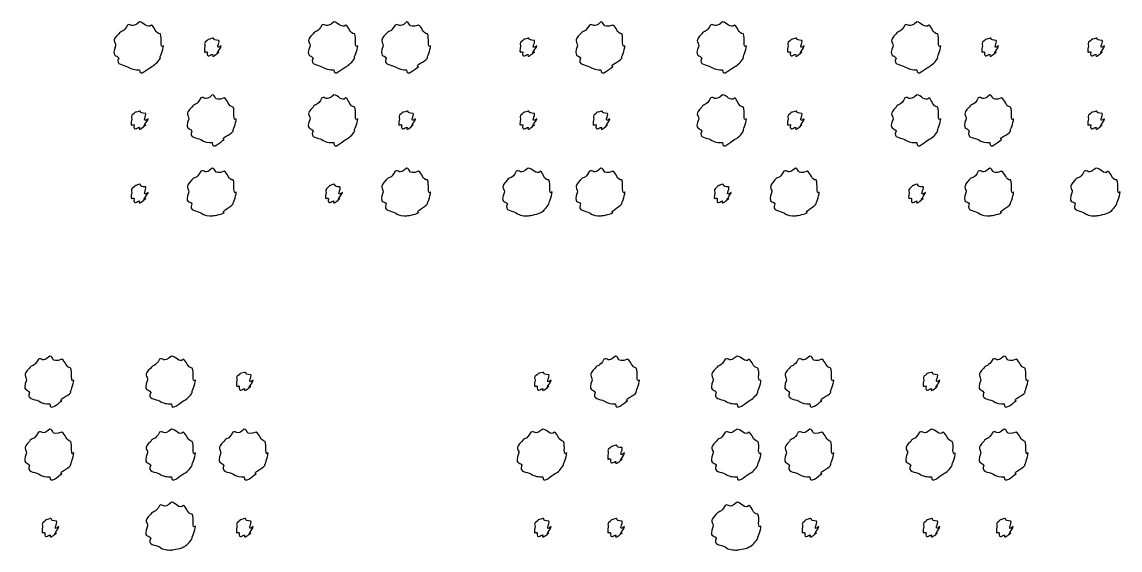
# Model space of a CAD drawing. Header units: millimetres. Extents: x -178 to -32, y 41 to 266.
# Drawn here: x -122.86 to -107.14, y 239.53 to 247.09 of the extents above; entities that cross this region are included whole.
import ezdxf

# ---------------------------------------------------------------- set-up
doc = ezdxf.new("R2010")
doc.units = ezdxf.units.MM
doc.layers.get('0').update_dxf_attribs({"linetype": 'CONTINUOUS'})

msp = doc.modelspace()

# ---------------------------------------------------------------- linework, layer by layer
at = {"color": 0}
for p, q in [((-121.172, 247.088), (-121.172, 247.088)), ((-118.39, 247.088), (-118.39, 247.088)), ((-117.348, 247.088), (-117.348, 247.088)), ((-114.566, 247.088), (-114.566, 247.088)), ((-112.825, 247.088), (-112.825, 247.088)), ((-110.043, 247.088), (-110.043, 247.088)), ((-120.124, 246.856), (-120.124, 246.856)), ((-115.607, 246.856), (-115.607, 246.856)), ((-111.778, 246.856), (-111.778, 246.856)), ((-108.996, 246.856), (-108.996, 246.856)), ((-107.477, 246.856), (-107.477, 246.856)), ((-120.13, 246.046), (-120.13, 246.046)), ((-118.39, 246.046), (-118.39, 246.046)), ((-112.825, 246.046), (-112.825, 246.046)), ((-110.043, 246.046), (-110.043, 246.046)), ((-109.001, 246.046), (-109.001, 246.046)), ((-121.172, 245.814), (-121.172, 245.814)), ((-117.342, 245.814), (-117.342, 245.814)), ((-115.607, 245.814), (-115.607, 245.814)), ((-114.56, 245.814), (-114.56, 245.814)), ((-111.778, 245.814), (-111.778, 245.814)), ((-107.477, 245.814), (-107.477, 245.814)), ((-120.13, 244.999), (-120.13, 244.999)), ((-117.348, 244.999), (-117.348, 244.999)), ((-115.607, 244.999), (-115.607, 244.999)), ((-114.566, 244.999), (-114.566, 244.999)), ((-111.783, 244.999), (-111.783, 244.999)), ((-109.001, 244.999), (-109.001, 244.999)), ((-107.477, 244.999), (-107.477, 244.999)), ((-121.172, 244.767), (-121.172, 244.767)), ((-118.39, 244.767), (-118.39, 244.767)), ((-112.825, 244.767), (-112.825, 244.767)), ((-110.043, 244.767), (-110.043, 244.767)), ((-122.455, 242.307), (-122.455, 242.307)), ((-120.714, 242.307), (-120.714, 242.307)), ((-114.358, 242.307), (-114.358, 242.307)), ((-112.617, 242.307), (-112.617, 242.307)), ((-111.575, 242.307), (-111.575, 242.307)), ((-108.793, 242.307), (-108.793, 242.307)), ((-119.667, 242.076), (-119.667, 242.076)), ((-115.399, 242.076), (-115.399, 242.076)), ((-109.835, 242.076), (-109.835, 242.076)), ((-122.455, 241.265), (-122.455, 241.265)), ((-120.714, 241.265), (-120.714, 241.265)), ((-119.672, 241.265), (-119.672, 241.265)), ((-115.399, 241.265), (-115.399, 241.265)), ((-112.617, 241.265), (-112.617, 241.265)), ((-111.575, 241.265), (-111.575, 241.265)), ((-109.835, 241.265), (-109.835, 241.265)), ((-108.793, 241.265), (-108.793, 241.265)), ((-114.352, 241.034), (-114.352, 241.034)), ((-120.714, 240.218), (-120.714, 240.218)), ((-112.617, 240.218), (-112.617, 240.218)), ((-122.449, 239.987), (-122.449, 239.987)), ((-119.667, 239.987), (-119.667, 239.987)), ((-115.399, 239.987), (-115.399, 239.987)), ((-114.352, 239.987), (-114.352, 239.987)), ((-111.57, 239.987), (-111.57, 239.987)), ((-109.835, 239.987), (-109.835, 239.987)), ((-108.787, 239.987), (-108.787, 239.987))]:
    msp.add_line(p, q, dxfattribs=at)
for points in [[(-121.343, 247.044), (-121.405, 246.928), (-121.439, 246.972), (-121.47, 246.917)], [(-121.172, 247.088), (-121.295, 246.986), (-121.287, 247.072), (-121.343, 247.044)], [(-121.001, 247.044), (-121.059, 246.986), (-121.112, 247.088), (-121.172, 247.088)], [(-120.874, 246.917), (-120.953, 246.928), (-120.948, 247.013), (-121.001, 247.044)], [(-118.56, 247.044), (-118.623, 246.928), (-118.657, 246.972), (-118.687, 246.917)], [(-118.39, 247.088), (-118.512, 246.986), (-118.505, 247.072), (-118.56, 247.044)], [(-118.219, 247.044), (-118.277, 246.986), (-118.33, 247.088), (-118.39, 247.088)], [(-118.092, 246.917), (-118.17, 246.928), (-118.166, 247.013), (-118.219, 247.044)], [(-117.513, 247.044), (-117.571, 246.928), (-117.61, 246.972), (-117.64, 246.917)], [(-117.348, 247.088), (-117.461, 246.986), (-117.458, 247.072), (-117.513, 247.044)], [(-117.177, 247.044), (-117.348, 246.986), (-117.288, 247.088), (-117.348, 247.088)], [(-117.05, 246.917), (-117.119, 246.928), (-117.122, 247.013), (-117.177, 247.044)], [(-114.731, 247.044), (-114.789, 246.928), (-114.827, 246.972), (-114.858, 246.917)], [(-114.566, 247.088), (-114.679, 246.986), (-114.676, 247.072), (-114.731, 247.044)], [(-114.395, 247.044), (-114.566, 246.986), (-114.506, 247.088), (-114.566, 247.088)], [(-114.268, 246.917), (-114.337, 246.928), (-114.34, 247.013), (-114.395, 247.044)], [(-112.996, 247.044), (-113.058, 246.928), (-113.092, 246.972), (-113.123, 246.917)], [(-112.825, 247.088), (-112.948, 246.986), (-112.941, 247.072), (-112.996, 247.044)], [(-112.654, 247.044), (-112.712, 246.986), (-112.766, 247.088), (-112.825, 247.088)], [(-112.527, 246.917), (-112.606, 246.928), (-112.602, 247.013), (-112.654, 247.044)], [(-110.214, 247.044), (-110.276, 246.928), (-110.31, 246.972), (-110.34, 246.917)], [(-110.043, 247.088), (-110.165, 246.986), (-110.158, 247.072), (-110.214, 247.044)], [(-109.872, 247.044), (-109.93, 246.986), (-109.983, 247.088), (-110.043, 247.088)], [(-109.745, 246.917), (-109.824, 246.928), (-109.82, 247.013), (-109.872, 247.044)], [(-121.47, 246.917), (-121.581, 246.818), (-121.514, 246.804), (-121.514, 246.746)], [(-120.83, 246.746), (-120.891, 246.699), (-120.844, 246.862), (-120.874, 246.917)], [(-120.202, 246.823), (-120.258, 246.787), (-120.235, 246.775), (-120.235, 246.746)], [(-120.124, 246.856), (-120.214, 246.832), (-120.18, 246.845), (-120.202, 246.823)], [(-120.036, 246.823), (-120.148, 246.832), (-120.087, 246.856), (-120.124, 246.856)], [(-120.003, 246.746), (-120.104, 246.67), (-120.014, 246.801), (-120.036, 246.823)], [(-118.687, 246.917), (-118.799, 246.818), (-118.731, 246.804), (-118.731, 246.746)], [(-118.048, 246.746), (-118.109, 246.699), (-118.062, 246.862), (-118.092, 246.917)], [(-117.64, 246.917), (-117.747, 246.818), (-117.684, 246.804), (-117.684, 246.746)], [(-117.006, 246.746), (-117.061, 246.699), (-117.02, 246.862), (-117.05, 246.917)], [(-115.685, 246.823), (-115.745, 246.787), (-115.717, 246.775), (-115.717, 246.746)], [(-115.607, 246.856), (-115.701, 246.832), (-115.662, 246.845), (-115.685, 246.823)], [(-115.519, 246.823), (-115.635, 246.832), (-115.57, 246.856), (-115.607, 246.856)], [(-115.486, 246.746), (-115.591, 246.67), (-115.497, 246.801), (-115.519, 246.823)], [(-114.858, 246.917), (-114.965, 246.818), (-114.902, 246.804), (-114.902, 246.746)], [(-114.224, 246.746), (-114.279, 246.699), (-114.238, 246.862), (-114.268, 246.917)], [(-113.123, 246.917), (-113.234, 246.818), (-113.167, 246.804), (-113.167, 246.746)], [(-112.483, 246.746), (-112.544, 246.699), (-112.497, 246.862), (-112.527, 246.917)], [(-111.855, 246.823), (-111.911, 246.787), (-111.888, 246.775), (-111.888, 246.746)], [(-111.778, 246.856), (-111.867, 246.832), (-111.833, 246.845), (-111.855, 246.823)], [(-111.689, 246.823), (-111.801, 246.832), (-111.741, 246.856), (-111.778, 246.856)], [(-111.657, 246.746), (-111.757, 246.67), (-111.668, 246.801), (-111.689, 246.823)], [(-110.34, 246.917), (-110.452, 246.818), (-110.385, 246.804), (-110.385, 246.746)], [(-109.701, 246.746), (-109.762, 246.699), (-109.715, 246.862), (-109.745, 246.917)], [(-109.073, 246.823), (-109.129, 246.787), (-109.106, 246.775), (-109.106, 246.746)], [(-108.996, 246.856), (-109.085, 246.832), (-109.051, 246.845), (-109.073, 246.823)], [(-108.907, 246.823), (-109.019, 246.832), (-108.958, 246.856), (-108.996, 246.856)], [(-108.874, 246.746), (-108.975, 246.67), (-108.885, 246.801), (-108.907, 246.823)], [(-107.554, 246.823), (-107.615, 246.787), (-107.587, 246.775), (-107.587, 246.746)], [(-107.477, 246.856), (-107.571, 246.832), (-107.532, 246.845), (-107.554, 246.823)], [(-107.389, 246.823), (-107.504, 246.832), (-107.44, 246.856), (-107.477, 246.856)], [(-107.356, 246.746), (-107.46, 246.67), (-107.367, 246.801), (-107.389, 246.823)], [(-121.514, 246.746), (-121.581, 246.578), (-121.498, 246.625), (-121.47, 246.57)], [(-120.874, 246.57), (-120.891, 246.578), (-120.83, 246.683), (-120.83, 246.746)], [(-120.235, 246.746), (-120.258, 246.604), (-120.224, 246.68), (-120.202, 246.658)], [(-120.202, 246.658), (-120.214, 246.56), (-120.154, 246.625), (-120.124, 246.625)], [(-120.124, 246.625), (-120.148, 246.56), (-120.058, 246.636), (-120.036, 246.658)], [(-120.036, 246.658), (-120.104, 246.604), (-120.003, 246.709), (-120.003, 246.746)], [(-118.731, 246.746), (-118.799, 246.578), (-118.716, 246.625), (-118.687, 246.57)], [(-118.092, 246.57), (-118.109, 246.578), (-118.048, 246.683), (-118.048, 246.746)], [(-117.684, 246.746), (-117.747, 246.578), (-117.669, 246.625), (-117.64, 246.57)], [(-117.05, 246.57), (-117.061, 246.578), (-117.006, 246.683), (-117.006, 246.746)], [(-115.717, 246.746), (-115.745, 246.604), (-115.707, 246.68), (-115.685, 246.658)], [(-115.685, 246.658), (-115.701, 246.56), (-115.636, 246.625), (-115.607, 246.625)], [(-115.607, 246.625), (-115.635, 246.56), (-115.541, 246.636), (-115.519, 246.658)], [(-115.519, 246.658), (-115.591, 246.604), (-115.486, 246.709), (-115.486, 246.746)], [(-114.902, 246.746), (-114.965, 246.578), (-114.887, 246.625), (-114.858, 246.57)], [(-114.268, 246.57), (-114.279, 246.578), (-114.224, 246.683), (-114.224, 246.746)], [(-113.167, 246.746), (-113.234, 246.578), (-113.152, 246.625), (-113.123, 246.57)], [(-112.527, 246.57), (-112.544, 246.578), (-112.483, 246.683), (-112.483, 246.746)], [(-111.888, 246.746), (-111.911, 246.604), (-111.877, 246.68), (-111.855, 246.658)], [(-111.855, 246.658), (-111.867, 246.56), (-111.807, 246.625), (-111.778, 246.625)], [(-111.778, 246.625), (-111.801, 246.56), (-111.712, 246.636), (-111.689, 246.658)], [(-111.689, 246.658), (-111.757, 246.604), (-111.657, 246.709), (-111.657, 246.746)], [(-110.385, 246.746), (-110.452, 246.578), (-110.369, 246.625), (-110.34, 246.57)], [(-109.745, 246.57), (-109.762, 246.578), (-109.701, 246.683), (-109.701, 246.746)], [(-109.106, 246.746), (-109.129, 246.604), (-109.095, 246.68), (-109.073, 246.658)], [(-109.073, 246.658), (-109.085, 246.56), (-109.025, 246.625), (-108.996, 246.625)], [(-108.996, 246.625), (-109.019, 246.56), (-108.929, 246.636), (-108.907, 246.658)], [(-108.907, 246.658), (-108.975, 246.604), (-108.874, 246.709), (-108.874, 246.746)], [(-107.587, 246.746), (-107.615, 246.604), (-107.576, 246.68), (-107.554, 246.658)], [(-107.554, 246.658), (-107.571, 246.56), (-107.506, 246.625), (-107.477, 246.625)], [(-107.477, 246.625), (-107.504, 246.56), (-107.411, 246.636), (-107.389, 246.658)], [(-107.389, 246.658), (-107.46, 246.604), (-107.356, 246.709), (-107.356, 246.746)], [(-121.47, 246.57), (-121.522, 246.472), (-121.398, 246.477), (-121.343, 246.448)], [(-121.001, 246.448), (-120.953, 246.472), (-120.907, 246.517), (-120.874, 246.57)], [(-118.687, 246.57), (-118.74, 246.472), (-118.616, 246.477), (-118.56, 246.448)], [(-118.219, 246.448), (-118.17, 246.472), (-118.125, 246.517), (-118.092, 246.57)], [(-117.64, 246.57), (-117.689, 246.472), (-117.568, 246.477), (-117.513, 246.448)], [(-117.177, 246.448), (-117.238, 246.472), (-117.079, 246.517), (-117.05, 246.57)], [(-114.858, 246.57), (-114.907, 246.472), (-114.786, 246.477), (-114.731, 246.448)], [(-114.395, 246.448), (-114.455, 246.472), (-114.297, 246.517), (-114.268, 246.57)], [(-113.123, 246.57), (-113.175, 246.472), (-113.051, 246.477), (-112.996, 246.448)], [(-112.654, 246.448), (-112.606, 246.472), (-112.56, 246.517), (-112.527, 246.57)], [(-110.34, 246.57), (-110.393, 246.472), (-110.269, 246.477), (-110.214, 246.448)], [(-109.872, 246.448), (-109.824, 246.472), (-109.778, 246.517), (-109.745, 246.57)], [(-121.343, 246.448), (-121.295, 246.412), (-121.23, 246.404), (-121.172, 246.404)], [(-121.172, 246.404), (-121.177, 246.295), (-121.056, 246.418), (-121.001, 246.448)], [(-118.56, 246.448), (-118.512, 246.412), (-118.448, 246.404), (-118.39, 246.404)], [(-118.39, 246.404), (-118.395, 246.295), (-118.274, 246.418), (-118.219, 246.448)], [(-117.513, 246.448), (-117.461, 246.412), (-117.403, 246.404), (-117.348, 246.404)], [(-117.348, 246.404), (-117.348, 246.295), (-117.232, 246.418), (-117.177, 246.448)], [(-114.731, 246.448), (-114.679, 246.412), (-114.621, 246.404), (-114.566, 246.404)], [(-114.566, 246.404), (-114.566, 246.295), (-114.45, 246.418), (-114.395, 246.448)], [(-112.996, 246.448), (-112.948, 246.412), (-112.883, 246.404), (-112.825, 246.404)], [(-112.825, 246.404), (-112.831, 246.295), (-112.709, 246.418), (-112.654, 246.448)], [(-110.214, 246.448), (-110.165, 246.412), (-110.101, 246.404), (-110.043, 246.404)], [(-110.043, 246.404), (-110.048, 246.295), (-109.927, 246.418), (-109.872, 246.448)], [(-120.13, 246.046), (-120.243, 245.938), (-120.24, 246.031), (-120.295, 246.002)], [(-119.959, 246.002), (-120.13, 245.938), (-120.071, 246.046), (-120.13, 246.046)], [(-118.39, 246.046), (-118.512, 245.938), (-118.505, 246.031), (-118.56, 246.002)], [(-118.219, 246.002), (-118.277, 245.938), (-118.33, 246.046), (-118.39, 246.046)], [(-112.825, 246.046), (-112.948, 245.938), (-112.941, 246.031), (-112.996, 246.002)], [(-112.654, 246.002), (-112.712, 245.938), (-112.766, 246.046), (-112.825, 246.046)], [(-110.043, 246.046), (-110.165, 245.938), (-110.158, 246.031), (-110.214, 246.002)], [(-109.872, 246.002), (-109.93, 245.938), (-109.983, 246.046), (-110.043, 246.046)], [(-109.001, 246.046), (-109.114, 245.938), (-109.111, 246.031), (-109.166, 246.002)], [(-108.83, 246.002), (-109.001, 245.938), (-108.942, 246.046), (-109.001, 246.046)], [(-120.422, 245.87), (-120.53, 245.766), (-120.466, 245.759), (-120.466, 245.704)], [(-120.295, 246.002), (-120.353, 245.88), (-120.392, 245.927), (-120.422, 245.87)], [(-119.832, 245.87), (-119.901, 245.88), (-119.904, 245.971), (-119.959, 246.002)], [(-119.788, 245.704), (-119.844, 245.649), (-119.802, 245.814), (-119.832, 245.87)], [(-118.687, 245.87), (-118.799, 245.766), (-118.731, 245.759), (-118.731, 245.704)], [(-118.56, 246.002), (-118.623, 245.88), (-118.657, 245.927), (-118.687, 245.87)], [(-118.092, 245.87), (-118.17, 245.88), (-118.166, 245.971), (-118.219, 246.002)], [(-118.048, 245.704), (-118.109, 245.649), (-118.062, 245.814), (-118.092, 245.87)], [(-113.123, 245.87), (-113.234, 245.766), (-113.167, 245.759), (-113.167, 245.704)], [(-112.996, 246.002), (-113.058, 245.88), (-113.092, 245.927), (-113.123, 245.87)], [(-112.527, 245.87), (-112.606, 245.88), (-112.602, 245.971), (-112.654, 246.002)], [(-112.483, 245.704), (-112.544, 245.649), (-112.497, 245.814), (-112.527, 245.87)], [(-110.34, 245.87), (-110.452, 245.766), (-110.385, 245.759), (-110.385, 245.704)], [(-110.214, 246.002), (-110.276, 245.88), (-110.31, 245.927), (-110.34, 245.87)], [(-109.745, 245.87), (-109.824, 245.88), (-109.82, 245.971), (-109.872, 246.002)], [(-109.701, 245.704), (-109.762, 245.649), (-109.715, 245.814), (-109.745, 245.87)], [(-109.293, 245.87), (-109.401, 245.766), (-109.337, 245.759), (-109.337, 245.704)], [(-109.166, 246.002), (-109.224, 245.88), (-109.263, 245.927), (-109.293, 245.87)], [(-108.703, 245.87), (-108.772, 245.88), (-108.775, 245.971), (-108.83, 246.002)], [(-108.659, 245.704), (-108.714, 245.649), (-108.673, 245.814), (-108.703, 245.87)], [(-121.249, 245.781), (-121.31, 245.74), (-121.282, 245.733), (-121.282, 245.704)], [(-121.282, 245.704), (-121.31, 245.557), (-121.271, 245.638), (-121.249, 245.616)], [(-121.172, 245.814), (-121.266, 245.784), (-121.227, 245.804), (-121.249, 245.781)], [(-121.084, 245.781), (-121.199, 245.784), (-121.135, 245.814), (-121.172, 245.814)], [(-121.05, 245.704), (-121.155, 245.623), (-121.062, 245.759), (-121.084, 245.781)], [(-121.084, 245.616), (-121.155, 245.557), (-121.05, 245.667), (-121.05, 245.704)], [(-120.466, 245.704), (-120.53, 245.531), (-120.451, 245.583), (-120.422, 245.528)], [(-119.832, 245.528), (-119.844, 245.531), (-119.788, 245.641), (-119.788, 245.704)], [(-118.731, 245.704), (-118.799, 245.531), (-118.716, 245.583), (-118.687, 245.528)], [(-118.092, 245.528), (-118.109, 245.531), (-118.048, 245.641), (-118.048, 245.704)], [(-117.42, 245.781), (-117.476, 245.74), (-117.452, 245.733), (-117.452, 245.704)], [(-117.452, 245.704), (-117.476, 245.557), (-117.441, 245.638), (-117.42, 245.616)], [(-117.342, 245.814), (-117.432, 245.784), (-117.397, 245.804), (-117.42, 245.781)], [(-117.254, 245.781), (-117.366, 245.784), (-117.305, 245.814), (-117.342, 245.814)], [(-117.221, 245.704), (-117.322, 245.623), (-117.232, 245.759), (-117.254, 245.781)], [(-117.254, 245.616), (-117.322, 245.557), (-117.221, 245.667), (-117.221, 245.704)], [(-115.685, 245.781), (-115.745, 245.74), (-115.717, 245.733), (-115.717, 245.704)], [(-115.717, 245.704), (-115.745, 245.557), (-115.707, 245.638), (-115.685, 245.616)], [(-115.607, 245.814), (-115.701, 245.784), (-115.662, 245.804), (-115.685, 245.781)], [(-115.519, 245.781), (-115.635, 245.784), (-115.57, 245.814), (-115.607, 245.814)], [(-115.486, 245.704), (-115.591, 245.623), (-115.497, 245.759), (-115.519, 245.781)], [(-115.519, 245.616), (-115.591, 245.557), (-115.486, 245.667), (-115.486, 245.704)], [(-114.637, 245.781), (-114.694, 245.74), (-114.67, 245.733), (-114.67, 245.704)], [(-114.67, 245.704), (-114.694, 245.557), (-114.659, 245.638), (-114.637, 245.616)], [(-114.56, 245.814), (-114.65, 245.784), (-114.615, 245.804), (-114.637, 245.781)], [(-114.472, 245.781), (-114.583, 245.784), (-114.523, 245.814), (-114.56, 245.814)], [(-114.439, 245.704), (-114.539, 245.623), (-114.45, 245.759), (-114.472, 245.781)], [(-114.472, 245.616), (-114.539, 245.557), (-114.439, 245.667), (-114.439, 245.704)], [(-113.167, 245.704), (-113.234, 245.531), (-113.152, 245.583), (-113.123, 245.528)], [(-112.527, 245.528), (-112.544, 245.531), (-112.483, 245.641), (-112.483, 245.704)], [(-111.855, 245.781), (-111.911, 245.74), (-111.888, 245.733), (-111.888, 245.704)], [(-111.888, 245.704), (-111.911, 245.557), (-111.877, 245.638), (-111.855, 245.616)], [(-111.778, 245.814), (-111.867, 245.784), (-111.833, 245.804), (-111.855, 245.781)], [(-111.689, 245.781), (-111.801, 245.784), (-111.741, 245.814), (-111.778, 245.814)], [(-111.657, 245.704), (-111.757, 245.623), (-111.668, 245.759), (-111.689, 245.781)], [(-111.689, 245.616), (-111.757, 245.557), (-111.657, 245.667), (-111.657, 245.704)], [(-110.385, 245.704), (-110.452, 245.531), (-110.369, 245.583), (-110.34, 245.528)], [(-109.745, 245.528), (-109.762, 245.531), (-109.701, 245.641), (-109.701, 245.704)], [(-109.337, 245.704), (-109.401, 245.531), (-109.322, 245.583), (-109.293, 245.528)], [(-108.703, 245.528), (-108.714, 245.531), (-108.659, 245.641), (-108.659, 245.704)], [(-107.554, 245.781), (-107.615, 245.74), (-107.587, 245.733), (-107.587, 245.704)], [(-107.587, 245.704), (-107.615, 245.557), (-107.576, 245.638), (-107.554, 245.616)], [(-107.477, 245.814), (-107.571, 245.784), (-107.532, 245.804), (-107.554, 245.781)], [(-107.389, 245.781), (-107.504, 245.784), (-107.44, 245.814), (-107.477, 245.814)], [(-107.356, 245.704), (-107.46, 245.623), (-107.367, 245.759), (-107.389, 245.781)], [(-107.389, 245.616), (-107.46, 245.557), (-107.356, 245.667), (-107.356, 245.704)], [(-121.249, 245.616), (-121.266, 245.513), (-121.201, 245.583), (-121.172, 245.583)], [(-121.172, 245.583), (-121.199, 245.513), (-121.106, 245.594), (-121.084, 245.616)], [(-117.42, 245.616), (-117.432, 245.513), (-117.371, 245.583), (-117.342, 245.583)], [(-117.342, 245.583), (-117.366, 245.513), (-117.276, 245.594), (-117.254, 245.616)], [(-115.685, 245.616), (-115.701, 245.513), (-115.636, 245.583), (-115.607, 245.583)], [(-115.607, 245.583), (-115.635, 245.513), (-115.541, 245.594), (-115.519, 245.616)], [(-114.637, 245.616), (-114.65, 245.513), (-114.589, 245.583), (-114.56, 245.583)], [(-114.56, 245.583), (-114.583, 245.513), (-114.494, 245.594), (-114.472, 245.616)], [(-111.855, 245.616), (-111.867, 245.513), (-111.807, 245.583), (-111.778, 245.583)], [(-111.778, 245.583), (-111.801, 245.513), (-111.712, 245.594), (-111.689, 245.616)], [(-107.554, 245.616), (-107.571, 245.513), (-107.506, 245.583), (-107.477, 245.583)], [(-107.477, 245.583), (-107.504, 245.513), (-107.411, 245.594), (-107.389, 245.616)], [(-120.422, 245.528), (-120.472, 245.424), (-120.35, 245.436), (-120.295, 245.407)], [(-120.295, 245.407), (-120.243, 245.365), (-120.185, 245.363), (-120.13, 245.363)], [(-120.13, 245.363), (-120.13, 245.248), (-120.014, 245.376), (-119.959, 245.407)], [(-119.959, 245.407), (-120.02, 245.424), (-119.861, 245.475), (-119.832, 245.528)], [(-118.687, 245.528), (-118.74, 245.424), (-118.616, 245.436), (-118.56, 245.407)], [(-118.56, 245.407), (-118.512, 245.365), (-118.448, 245.363), (-118.39, 245.363)], [(-118.39, 245.363), (-118.395, 245.248), (-118.274, 245.376), (-118.219, 245.407)], [(-118.219, 245.407), (-118.17, 245.424), (-118.125, 245.475), (-118.092, 245.528)], [(-113.123, 245.528), (-113.175, 245.424), (-113.051, 245.436), (-112.996, 245.407)], [(-112.996, 245.407), (-112.948, 245.365), (-112.883, 245.363), (-112.825, 245.363)], [(-112.825, 245.363), (-112.831, 245.248), (-112.709, 245.376), (-112.654, 245.407)], [(-112.654, 245.407), (-112.606, 245.424), (-112.56, 245.475), (-112.527, 245.528)], [(-110.34, 245.528), (-110.393, 245.424), (-110.269, 245.436), (-110.214, 245.407)], [(-110.214, 245.407), (-110.165, 245.365), (-110.101, 245.363), (-110.043, 245.363)], [(-110.043, 245.363), (-110.048, 245.248), (-109.927, 245.376), (-109.872, 245.407)], [(-109.872, 245.407), (-109.824, 245.424), (-109.778, 245.475), (-109.745, 245.528)], [(-109.293, 245.528), (-109.343, 245.424), (-109.221, 245.436), (-109.166, 245.407)], [(-109.166, 245.407), (-109.114, 245.365), (-109.056, 245.363), (-109.001, 245.363)], [(-109.001, 245.363), (-109.001, 245.248), (-108.885, 245.376), (-108.83, 245.407)], [(-108.83, 245.407), (-108.891, 245.424), (-108.732, 245.475), (-108.703, 245.528)], [(-120.295, 244.954), (-120.353, 244.829), (-120.392, 244.883), (-120.422, 244.828)], [(-120.13, 244.999), (-120.243, 244.888), (-120.24, 244.983), (-120.295, 244.954)], [(-119.959, 244.954), (-120.13, 244.888), (-120.071, 244.999), (-120.13, 244.999)], [(-119.832, 244.828), (-119.901, 244.829), (-119.904, 244.924), (-119.959, 244.954)], [(-117.513, 244.954), (-117.571, 244.829), (-117.61, 244.883), (-117.64, 244.828)], [(-117.348, 244.999), (-117.461, 244.888), (-117.458, 244.983), (-117.513, 244.954)], [(-117.177, 244.954), (-117.348, 244.888), (-117.288, 244.999), (-117.348, 244.999)], [(-117.05, 244.828), (-117.119, 244.829), (-117.122, 244.924), (-117.177, 244.954)], [(-115.778, 244.954), (-115.84, 244.829), (-115.875, 244.883), (-115.905, 244.828)], [(-115.607, 244.999), (-115.73, 244.888), (-115.723, 244.983), (-115.778, 244.954)], [(-115.436, 244.954), (-115.494, 244.888), (-115.548, 244.999), (-115.607, 244.999)], [(-115.31, 244.828), (-115.388, 244.829), (-115.384, 244.924), (-115.436, 244.954)], [(-114.731, 244.954), (-114.789, 244.829), (-114.827, 244.883), (-114.858, 244.828)], [(-114.566, 244.999), (-114.679, 244.888), (-114.676, 244.983), (-114.731, 244.954)], [(-114.395, 244.954), (-114.566, 244.888), (-114.506, 244.999), (-114.566, 244.999)], [(-114.268, 244.828), (-114.337, 244.829), (-114.34, 244.924), (-114.395, 244.954)], [(-111.949, 244.954), (-112.007, 244.829), (-112.045, 244.883), (-112.075, 244.828)], [(-111.783, 244.999), (-111.896, 244.888), (-111.893, 244.983), (-111.949, 244.954)], [(-111.613, 244.954), (-111.783, 244.888), (-111.724, 244.999), (-111.783, 244.999)], [(-111.486, 244.828), (-111.555, 244.829), (-111.557, 244.924), (-111.613, 244.954)], [(-109.166, 244.954), (-109.224, 244.829), (-109.263, 244.883), (-109.293, 244.828)], [(-109.001, 244.999), (-109.114, 244.888), (-109.111, 244.983), (-109.166, 244.954)], [(-108.83, 244.954), (-109.001, 244.888), (-108.942, 244.999), (-109.001, 244.999)], [(-108.703, 244.828), (-108.772, 244.829), (-108.775, 244.924), (-108.83, 244.954)], [(-107.648, 244.954), (-107.71, 244.829), (-107.744, 244.883), (-107.775, 244.828)], [(-107.477, 244.999), (-107.6, 244.888), (-107.593, 244.983), (-107.648, 244.954)], [(-107.306, 244.954), (-107.364, 244.888), (-107.418, 244.999), (-107.477, 244.999)], [(-107.179, 244.828), (-107.258, 244.829), (-107.254, 244.924), (-107.306, 244.954)], [(-121.172, 244.767), (-121.266, 244.734), (-121.227, 244.753), (-121.249, 244.729)], [(-121.084, 244.729), (-121.199, 244.734), (-121.135, 244.767), (-121.172, 244.767)], [(-120.422, 244.828), (-120.53, 244.719), (-120.466, 244.715), (-120.466, 244.657)], [(-119.788, 244.657), (-119.844, 244.602), (-119.802, 244.773), (-119.832, 244.828)], [(-118.39, 244.767), (-118.483, 244.734), (-118.445, 244.753), (-118.467, 244.729)], [(-118.302, 244.729), (-118.417, 244.734), (-118.352, 244.767), (-118.39, 244.767)], [(-117.64, 244.828), (-117.747, 244.719), (-117.684, 244.715), (-117.684, 244.657)], [(-117.006, 244.657), (-117.061, 244.602), (-117.02, 244.773), (-117.05, 244.828)], [(-115.905, 244.828), (-116.017, 244.719), (-115.949, 244.715), (-115.949, 244.657)], [(-115.266, 244.657), (-115.326, 244.602), (-115.279, 244.773), (-115.31, 244.828)], [(-114.858, 244.828), (-114.965, 244.719), (-114.902, 244.715), (-114.902, 244.657)], [(-114.224, 244.657), (-114.279, 244.602), (-114.238, 244.773), (-114.268, 244.828)], [(-112.825, 244.767), (-112.919, 244.734), (-112.88, 244.753), (-112.902, 244.729)], [(-112.737, 244.729), (-112.853, 244.734), (-112.788, 244.767), (-112.825, 244.767)], [(-112.075, 244.828), (-112.183, 244.719), (-112.119, 244.715), (-112.119, 244.657)], [(-111.441, 244.657), (-111.496, 244.602), (-111.455, 244.773), (-111.486, 244.828)], [(-110.043, 244.767), (-110.137, 244.734), (-110.098, 244.753), (-110.12, 244.729)], [(-109.954, 244.729), (-110.07, 244.734), (-110.006, 244.767), (-110.043, 244.767)], [(-109.293, 244.828), (-109.401, 244.719), (-109.337, 244.715), (-109.337, 244.657)], [(-108.659, 244.657), (-108.714, 244.602), (-108.673, 244.773), (-108.703, 244.828)], [(-107.775, 244.828), (-107.886, 244.719), (-107.819, 244.715), (-107.819, 244.657)], [(-107.135, 244.657), (-107.196, 244.602), (-107.149, 244.773), (-107.179, 244.828)], [(-121.249, 244.729), (-121.31, 244.686), (-121.282, 244.68), (-121.282, 244.651)], [(-121.282, 244.651), (-121.31, 244.505), (-121.271, 244.588), (-121.249, 244.563)], [(-121.05, 244.651), (-121.155, 244.569), (-121.062, 244.706), (-121.084, 244.729)], [(-121.084, 244.563), (-121.155, 244.505), (-121.05, 244.618), (-121.05, 244.651)], [(-120.466, 244.657), (-120.53, 244.481), (-120.451, 244.537), (-120.422, 244.486)], [(-119.832, 244.486), (-119.844, 244.481), (-119.788, 244.594), (-119.788, 244.657)], [(-118.467, 244.729), (-118.527, 244.686), (-118.5, 244.68), (-118.5, 244.651)], [(-118.5, 244.651), (-118.527, 244.505), (-118.489, 244.588), (-118.467, 244.563)], [(-118.268, 244.651), (-118.373, 244.569), (-118.279, 244.706), (-118.302, 244.729)], [(-118.302, 244.563), (-118.373, 244.505), (-118.268, 244.618), (-118.268, 244.651)], [(-117.684, 244.657), (-117.747, 244.481), (-117.669, 244.537), (-117.64, 244.486)], [(-117.05, 244.486), (-117.061, 244.481), (-117.006, 244.594), (-117.006, 244.657)], [(-115.949, 244.657), (-116.017, 244.481), (-115.934, 244.537), (-115.905, 244.486)], [(-115.31, 244.486), (-115.326, 244.481), (-115.266, 244.594), (-115.266, 244.657)], [(-114.902, 244.657), (-114.965, 244.481), (-114.887, 244.537), (-114.858, 244.486)], [(-114.268, 244.486), (-114.279, 244.481), (-114.224, 244.594), (-114.224, 244.657)], [(-112.902, 244.729), (-112.963, 244.686), (-112.935, 244.68), (-112.935, 244.651)], [(-112.935, 244.651), (-112.963, 244.505), (-112.924, 244.588), (-112.902, 244.563)], [(-112.704, 244.651), (-112.808, 244.569), (-112.715, 244.706), (-112.737, 244.729)], [(-112.737, 244.563), (-112.808, 244.505), (-112.704, 244.618), (-112.704, 244.651)], [(-112.119, 244.657), (-112.183, 244.481), (-112.104, 244.537), (-112.075, 244.486)], [(-111.486, 244.486), (-111.496, 244.481), (-111.441, 244.594), (-111.441, 244.657)], [(-110.12, 244.729), (-110.181, 244.686), (-110.153, 244.68), (-110.153, 244.651)], [(-110.153, 244.651), (-110.181, 244.505), (-110.142, 244.588), (-110.12, 244.563)], [(-109.922, 244.651), (-110.026, 244.569), (-109.933, 244.706), (-109.954, 244.729)], [(-109.954, 244.563), (-110.026, 244.505), (-109.922, 244.618), (-109.922, 244.651)], [(-109.337, 244.657), (-109.401, 244.481), (-109.322, 244.537), (-109.293, 244.486)], [(-108.703, 244.486), (-108.714, 244.481), (-108.659, 244.594), (-108.659, 244.657)], [(-107.819, 244.657), (-107.886, 244.481), (-107.804, 244.537), (-107.775, 244.486)], [(-107.179, 244.486), (-107.196, 244.481), (-107.135, 244.594), (-107.135, 244.657)], [(-121.249, 244.563), (-121.266, 244.458), (-121.201, 244.53), (-121.172, 244.53)], [(-121.172, 244.53), (-121.199, 244.458), (-121.106, 244.541), (-121.084, 244.563)], [(-120.422, 244.486), (-120.472, 244.377), (-120.35, 244.392), (-120.295, 244.359)], [(-119.959, 244.359), (-120.02, 244.377), (-119.861, 244.434), (-119.832, 244.486)], [(-118.467, 244.563), (-118.483, 244.458), (-118.419, 244.53), (-118.39, 244.53)], [(-118.39, 244.53), (-118.417, 244.458), (-118.323, 244.541), (-118.302, 244.563)], [(-117.64, 244.486), (-117.689, 244.377), (-117.568, 244.392), (-117.513, 244.359)], [(-117.177, 244.359), (-117.238, 244.377), (-117.079, 244.434), (-117.05, 244.486)], [(-115.905, 244.486), (-115.957, 244.377), (-115.833, 244.392), (-115.778, 244.359)], [(-115.436, 244.359), (-115.388, 244.377), (-115.343, 244.434), (-115.31, 244.486)], [(-114.858, 244.486), (-114.907, 244.377), (-114.786, 244.392), (-114.731, 244.359)], [(-114.395, 244.359), (-114.455, 244.377), (-114.297, 244.434), (-114.268, 244.486)], [(-112.902, 244.563), (-112.919, 244.458), (-112.854, 244.53), (-112.825, 244.53)], [(-112.825, 244.53), (-112.853, 244.458), (-112.759, 244.541), (-112.737, 244.563)], [(-112.075, 244.486), (-112.125, 244.377), (-112.004, 244.392), (-111.949, 244.359)], [(-111.613, 244.359), (-111.673, 244.377), (-111.514, 244.434), (-111.486, 244.486)], [(-110.12, 244.563), (-110.137, 244.458), (-110.072, 244.53), (-110.043, 244.53)], [(-110.043, 244.53), (-110.07, 244.458), (-109.977, 244.541), (-109.954, 244.563)], [(-109.293, 244.486), (-109.343, 244.377), (-109.221, 244.392), (-109.166, 244.359)], [(-108.83, 244.359), (-108.891, 244.377), (-108.732, 244.434), (-108.703, 244.486)], [(-107.775, 244.486), (-107.827, 244.377), (-107.703, 244.392), (-107.648, 244.359)], [(-107.306, 244.359), (-107.258, 244.377), (-107.212, 244.434), (-107.179, 244.486)], [(-120.295, 244.359), (-120.243, 244.315), (-120.185, 244.315), (-120.13, 244.315)], [(-120.13, 244.315), (-120.13, 244.315), (-120.014, 244.329), (-119.959, 244.359)], [(-117.513, 244.359), (-117.461, 244.315), (-117.403, 244.315), (-117.348, 244.315)], [(-117.348, 244.315), (-117.348, 244.315), (-117.232, 244.329), (-117.177, 244.359)], [(-115.778, 244.359), (-115.73, 244.315), (-115.665, 244.315), (-115.607, 244.315)], [(-115.607, 244.315), (-115.613, 244.315), (-115.492, 244.329), (-115.436, 244.359)], [(-114.731, 244.359), (-114.679, 244.315), (-114.621, 244.315), (-114.566, 244.315)], [(-114.566, 244.315), (-114.566, 244.315), (-114.45, 244.329), (-114.395, 244.359)], [(-111.949, 244.359), (-111.896, 244.315), (-111.838, 244.315), (-111.783, 244.315)], [(-111.783, 244.315), (-111.783, 244.315), (-111.668, 244.329), (-111.613, 244.359)], [(-109.166, 244.359), (-109.114, 244.315), (-109.056, 244.315), (-109.001, 244.315)], [(-109.001, 244.315), (-109.001, 244.315), (-108.885, 244.329), (-108.83, 244.359)], [(-107.648, 244.359), (-107.6, 244.315), (-107.535, 244.315), (-107.477, 244.315)], [(-107.477, 244.315), (-107.483, 244.315), (-107.361, 244.329), (-107.306, 244.359)], [(-122.62, 242.263), (-122.678, 242.147), (-122.717, 242.191), (-122.747, 242.136)], [(-122.455, 242.307), (-122.568, 242.205), (-122.565, 242.292), (-122.62, 242.263)], [(-122.284, 242.263), (-122.455, 242.205), (-122.396, 242.307), (-122.455, 242.307)], [(-122.157, 242.136), (-122.226, 242.147), (-122.229, 242.233), (-122.284, 242.263)], [(-120.885, 242.263), (-120.947, 242.147), (-120.982, 242.191), (-121.012, 242.136)], [(-120.714, 242.307), (-120.837, 242.205), (-120.83, 242.292), (-120.885, 242.263)], [(-120.543, 242.263), (-120.601, 242.205), (-120.655, 242.307), (-120.714, 242.307)], [(-120.417, 242.136), (-120.495, 242.147), (-120.491, 242.233), (-120.543, 242.263)], [(-114.523, 242.263), (-114.581, 242.147), (-114.619, 242.191), (-114.65, 242.136)], [(-114.358, 242.307), (-114.47, 242.205), (-114.468, 242.292), (-114.523, 242.263)], [(-114.186, 242.263), (-114.358, 242.205), (-114.298, 242.307), (-114.358, 242.307)], [(-114.06, 242.136), (-114.129, 242.147), (-114.131, 242.233), (-114.186, 242.263)], [(-112.788, 242.263), (-112.85, 242.147), (-112.884, 242.191), (-112.915, 242.136)], [(-112.617, 242.307), (-112.74, 242.205), (-112.733, 242.292), (-112.788, 242.263)], [(-112.446, 242.263), (-112.504, 242.205), (-112.558, 242.307), (-112.617, 242.307)], [(-112.319, 242.136), (-112.398, 242.147), (-112.394, 242.233), (-112.446, 242.263)], [(-111.741, 242.263), (-111.798, 242.147), (-111.837, 242.191), (-111.867, 242.136)], [(-111.575, 242.307), (-111.688, 242.205), (-111.686, 242.292), (-111.741, 242.263)], [(-111.404, 242.263), (-111.575, 242.205), (-111.516, 242.307), (-111.575, 242.307)], [(-111.277, 242.136), (-111.347, 242.147), (-111.349, 242.233), (-111.404, 242.263)], [(-108.958, 242.263), (-109.016, 242.147), (-109.055, 242.191), (-109.085, 242.136)], [(-108.793, 242.307), (-108.906, 242.205), (-108.903, 242.292), (-108.958, 242.263)], [(-108.622, 242.263), (-108.793, 242.205), (-108.734, 242.307), (-108.793, 242.307)], [(-108.495, 242.136), (-108.564, 242.147), (-108.567, 242.233), (-108.622, 242.263)], [(-122.747, 242.136), (-122.855, 242.037), (-122.791, 242.024), (-122.791, 241.966)], [(-122.113, 241.966), (-122.168, 241.919), (-122.127, 242.081), (-122.157, 242.136)], [(-121.012, 242.136), (-121.124, 242.037), (-121.056, 242.024), (-121.056, 241.966)], [(-120.373, 241.966), (-120.433, 241.919), (-120.386, 242.081), (-120.417, 242.136)], [(-114.65, 242.136), (-114.757, 242.037), (-114.694, 242.024), (-114.694, 241.966)], [(-114.016, 241.966), (-114.071, 241.919), (-114.029, 242.081), (-114.06, 242.136)], [(-112.915, 242.136), (-113.026, 242.037), (-112.959, 242.024), (-112.959, 241.966)], [(-112.275, 241.966), (-112.336, 241.919), (-112.289, 242.081), (-112.319, 242.136)], [(-111.867, 242.136), (-111.975, 242.037), (-111.911, 242.024), (-111.911, 241.966)], [(-111.233, 241.966), (-111.289, 241.919), (-111.247, 242.081), (-111.277, 242.136)], [(-109.085, 242.136), (-109.192, 242.037), (-109.129, 242.024), (-109.129, 241.966)], [(-108.451, 241.966), (-108.506, 241.919), (-108.465, 242.081), (-108.495, 242.136)], [(-122.791, 241.966), (-122.855, 241.797), (-122.776, 241.844), (-122.747, 241.789)], [(-122.157, 241.789), (-122.168, 241.797), (-122.113, 241.902), (-122.113, 241.966)], [(-121.056, 241.966), (-121.124, 241.797), (-121.041, 241.844), (-121.012, 241.789)], [(-120.417, 241.789), (-120.433, 241.797), (-120.373, 241.902), (-120.373, 241.966)], [(-119.744, 242.043), (-119.801, 242.007), (-119.777, 241.995), (-119.777, 241.966)], [(-119.777, 241.966), (-119.801, 241.824), (-119.766, 241.899), (-119.744, 241.878)], [(-119.667, 242.076), (-119.757, 242.051), (-119.722, 242.065), (-119.744, 242.043)], [(-119.579, 242.043), (-119.69, 242.051), (-119.63, 242.076), (-119.667, 242.076)], [(-119.546, 241.966), (-119.646, 241.89), (-119.557, 242.021), (-119.579, 242.043)], [(-119.579, 241.878), (-119.646, 241.824), (-119.546, 241.928), (-119.546, 241.966)], [(-115.477, 242.043), (-115.537, 242.007), (-115.509, 241.995), (-115.509, 241.966)], [(-115.509, 241.966), (-115.537, 241.824), (-115.498, 241.899), (-115.477, 241.878)], [(-115.399, 242.076), (-115.493, 242.051), (-115.454, 242.065), (-115.477, 242.043)], [(-115.311, 242.043), (-115.427, 242.051), (-115.362, 242.076), (-115.399, 242.076)], [(-115.278, 241.966), (-115.383, 241.89), (-115.289, 242.021), (-115.311, 242.043)], [(-115.311, 241.878), (-115.383, 241.824), (-115.278, 241.928), (-115.278, 241.966)], [(-114.694, 241.966), (-114.757, 241.797), (-114.679, 241.844), (-114.65, 241.789)], [(-114.06, 241.789), (-114.071, 241.797), (-114.016, 241.902), (-114.016, 241.966)], [(-112.959, 241.966), (-113.026, 241.797), (-112.944, 241.844), (-112.915, 241.789)], [(-112.319, 241.789), (-112.336, 241.797), (-112.275, 241.902), (-112.275, 241.966)], [(-111.911, 241.966), (-111.975, 241.797), (-111.896, 241.844), (-111.867, 241.789)], [(-111.277, 241.789), (-111.289, 241.797), (-111.233, 241.902), (-111.233, 241.966)], [(-109.912, 242.043), (-109.972, 242.007), (-109.945, 241.995), (-109.945, 241.966)], [(-109.945, 241.966), (-109.972, 241.824), (-109.934, 241.899), (-109.912, 241.878)], [(-109.835, 242.076), (-109.928, 242.051), (-109.89, 242.065), (-109.912, 242.043)], [(-109.747, 242.043), (-109.862, 242.051), (-109.797, 242.076), (-109.835, 242.076)], [(-109.714, 241.966), (-109.818, 241.89), (-109.724, 242.021), (-109.747, 242.043)], [(-109.747, 241.878), (-109.818, 241.824), (-109.714, 241.928), (-109.714, 241.966)], [(-109.129, 241.966), (-109.192, 241.797), (-109.114, 241.844), (-109.085, 241.789)], [(-108.495, 241.789), (-108.506, 241.797), (-108.451, 241.902), (-108.451, 241.966)], [(-122.747, 241.789), (-122.797, 241.691), (-122.675, 241.697), (-122.62, 241.668)], [(-122.284, 241.668), (-122.344, 241.691), (-122.186, 241.737), (-122.157, 241.789)], [(-121.012, 241.789), (-121.065, 241.691), (-120.94, 241.697), (-120.885, 241.668)], [(-120.543, 241.668), (-120.495, 241.691), (-120.45, 241.737), (-120.417, 241.789)], [(-119.744, 241.878), (-119.757, 241.779), (-119.696, 241.844), (-119.667, 241.844)], [(-119.667, 241.844), (-119.69, 241.779), (-119.601, 241.855), (-119.579, 241.878)], [(-115.477, 241.878), (-115.493, 241.779), (-115.428, 241.844), (-115.399, 241.844)], [(-115.399, 241.844), (-115.427, 241.779), (-115.333, 241.855), (-115.311, 241.878)], [(-114.65, 241.789), (-114.699, 241.691), (-114.578, 241.697), (-114.523, 241.668)], [(-114.186, 241.668), (-114.247, 241.691), (-114.089, 241.737), (-114.06, 241.789)], [(-112.915, 241.789), (-112.967, 241.691), (-112.843, 241.697), (-112.788, 241.668)], [(-112.446, 241.668), (-112.398, 241.691), (-112.352, 241.737), (-112.319, 241.789)], [(-111.867, 241.789), (-111.917, 241.691), (-111.796, 241.697), (-111.741, 241.668)], [(-111.404, 241.668), (-111.465, 241.691), (-111.306, 241.737), (-111.277, 241.789)], [(-109.912, 241.878), (-109.928, 241.779), (-109.864, 241.844), (-109.835, 241.844)], [(-109.835, 241.844), (-109.862, 241.779), (-109.769, 241.855), (-109.747, 241.878)], [(-109.085, 241.789), (-109.135, 241.691), (-109.013, 241.697), (-108.958, 241.668)], [(-108.622, 241.668), (-108.683, 241.691), (-108.524, 241.737), (-108.495, 241.789)], [(-122.62, 241.668), (-122.568, 241.632), (-122.51, 241.624), (-122.455, 241.624)], [(-122.455, 241.624), (-122.455, 241.515), (-122.339, 241.638), (-122.284, 241.668)], [(-120.885, 241.668), (-120.837, 241.632), (-120.772, 241.624), (-120.714, 241.624)], [(-120.714, 241.624), (-120.72, 241.515), (-120.598, 241.638), (-120.543, 241.668)], [(-114.523, 241.668), (-114.47, 241.632), (-114.413, 241.624), (-114.358, 241.624)], [(-114.358, 241.624), (-114.358, 241.515), (-114.242, 241.638), (-114.186, 241.668)], [(-112.788, 241.668), (-112.74, 241.632), (-112.675, 241.624), (-112.617, 241.624)], [(-112.617, 241.624), (-112.623, 241.515), (-112.501, 241.638), (-112.446, 241.668)], [(-111.741, 241.668), (-111.688, 241.632), (-111.63, 241.624), (-111.575, 241.624)], [(-111.575, 241.624), (-111.575, 241.515), (-111.459, 241.638), (-111.404, 241.668)], [(-108.958, 241.668), (-108.906, 241.632), (-108.848, 241.624), (-108.793, 241.624)], [(-108.793, 241.624), (-108.793, 241.515), (-108.677, 241.638), (-108.622, 241.668)], [(-122.62, 241.221), (-122.678, 241.1), (-122.717, 241.147), (-122.747, 241.089)], [(-122.455, 241.265), (-122.568, 241.158), (-122.565, 241.25), (-122.62, 241.221)], [(-122.284, 241.221), (-122.455, 241.158), (-122.396, 241.265), (-122.455, 241.265)], [(-122.157, 241.089), (-122.226, 241.1), (-122.229, 241.191), (-122.284, 241.221)], [(-120.885, 241.221), (-120.947, 241.1), (-120.982, 241.147), (-121.012, 241.089)], [(-120.714, 241.265), (-120.837, 241.158), (-120.83, 241.25), (-120.885, 241.221)], [(-120.543, 241.221), (-120.601, 241.158), (-120.655, 241.265), (-120.714, 241.265)], [(-120.417, 241.089), (-120.495, 241.1), (-120.491, 241.191), (-120.543, 241.221)], [(-119.838, 241.221), (-119.896, 241.1), (-119.934, 241.147), (-119.965, 241.089)], [(-119.672, 241.265), (-119.786, 241.158), (-119.783, 241.25), (-119.838, 241.221)], [(-119.502, 241.221), (-119.672, 241.158), (-119.613, 241.265), (-119.672, 241.265)], [(-119.375, 241.089), (-119.444, 241.1), (-119.447, 241.191), (-119.502, 241.221)], [(-115.57, 241.221), (-115.632, 241.1), (-115.667, 241.147), (-115.697, 241.089)], [(-115.399, 241.265), (-115.522, 241.158), (-115.515, 241.25), (-115.57, 241.221)], [(-115.229, 241.221), (-115.286, 241.158), (-115.34, 241.265), (-115.399, 241.265)], [(-115.102, 241.089), (-115.18, 241.1), (-115.176, 241.191), (-115.229, 241.221)], [(-112.788, 241.221), (-112.85, 241.1), (-112.884, 241.147), (-112.915, 241.089)], [(-112.617, 241.265), (-112.74, 241.158), (-112.733, 241.25), (-112.788, 241.221)], [(-112.446, 241.221), (-112.504, 241.158), (-112.558, 241.265), (-112.617, 241.265)], [(-112.319, 241.089), (-112.398, 241.1), (-112.394, 241.191), (-112.446, 241.221)], [(-111.741, 241.221), (-111.798, 241.1), (-111.837, 241.147), (-111.867, 241.089)], [(-111.575, 241.265), (-111.688, 241.158), (-111.686, 241.25), (-111.741, 241.221)], [(-111.404, 241.221), (-111.575, 241.158), (-111.516, 241.265), (-111.575, 241.265)], [(-111.277, 241.089), (-111.347, 241.1), (-111.349, 241.191), (-111.404, 241.221)], [(-110.006, 241.221), (-110.068, 241.1), (-110.102, 241.147), (-110.132, 241.089)], [(-109.835, 241.265), (-109.957, 241.158), (-109.951, 241.25), (-110.006, 241.221)], [(-109.664, 241.221), (-109.722, 241.158), (-109.776, 241.265), (-109.835, 241.265)], [(-109.537, 241.089), (-109.615, 241.1), (-109.612, 241.191), (-109.664, 241.221)], [(-108.958, 241.221), (-109.016, 241.1), (-109.055, 241.147), (-109.085, 241.089)], [(-108.793, 241.265), (-108.906, 241.158), (-108.903, 241.25), (-108.958, 241.221)], [(-108.622, 241.221), (-108.793, 241.158), (-108.734, 241.265), (-108.793, 241.265)], [(-108.495, 241.089), (-108.564, 241.1), (-108.567, 241.191), (-108.622, 241.221)], [(-122.747, 241.089), (-122.855, 240.986), (-122.791, 240.979), (-122.791, 240.924)], [(-122.113, 240.924), (-122.168, 240.869), (-122.127, 241.034), (-122.157, 241.089)], [(-121.012, 241.089), (-121.124, 240.986), (-121.056, 240.979), (-121.056, 240.924)], [(-120.373, 240.924), (-120.433, 240.869), (-120.386, 241.034), (-120.417, 241.089)], [(-119.965, 241.089), (-120.072, 240.986), (-120.009, 240.979), (-120.009, 240.924)], [(-119.331, 240.924), (-119.386, 240.869), (-119.345, 241.034), (-119.375, 241.089)], [(-115.697, 241.089), (-115.808, 240.986), (-115.741, 240.979), (-115.741, 240.924)], [(-115.057, 240.924), (-115.118, 240.869), (-115.071, 241.034), (-115.102, 241.089)], [(-114.429, 241.001), (-114.486, 240.96), (-114.462, 240.953), (-114.462, 240.924)], [(-114.352, 241.034), (-114.441, 241.004), (-114.407, 241.023), (-114.429, 241.001)], [(-114.264, 241.001), (-114.375, 241.004), (-114.315, 241.034), (-114.352, 241.034)], [(-114.231, 240.924), (-114.331, 240.842), (-114.242, 240.979), (-114.264, 241.001)], [(-112.915, 241.089), (-113.026, 240.986), (-112.959, 240.979), (-112.959, 240.924)], [(-112.275, 240.924), (-112.336, 240.869), (-112.289, 241.034), (-112.319, 241.089)], [(-111.867, 241.089), (-111.975, 240.986), (-111.911, 240.979), (-111.911, 240.924)], [(-111.233, 240.924), (-111.289, 240.869), (-111.247, 241.034), (-111.277, 241.089)], [(-110.132, 241.089), (-110.244, 240.986), (-110.176, 240.979), (-110.176, 240.924)], [(-109.493, 240.924), (-109.554, 240.869), (-109.507, 241.034), (-109.537, 241.089)], [(-109.085, 241.089), (-109.192, 240.986), (-109.129, 240.979), (-109.129, 240.924)], [(-108.451, 240.924), (-108.506, 240.869), (-108.465, 241.034), (-108.495, 241.089)], [(-122.791, 240.924), (-122.855, 240.75), (-122.776, 240.803), (-122.747, 240.748)], [(-122.157, 240.748), (-122.168, 240.75), (-122.113, 240.86), (-122.113, 240.924)], [(-121.056, 240.924), (-121.124, 240.75), (-121.041, 240.803), (-121.012, 240.748)], [(-120.417, 240.748), (-120.433, 240.75), (-120.373, 240.86), (-120.373, 240.924)], [(-120.009, 240.924), (-120.072, 240.75), (-119.993, 240.803), (-119.965, 240.748)], [(-119.375, 240.748), (-119.386, 240.75), (-119.331, 240.86), (-119.331, 240.924)], [(-115.741, 240.924), (-115.808, 240.75), (-115.726, 240.803), (-115.697, 240.748)], [(-115.102, 240.748), (-115.118, 240.75), (-115.057, 240.86), (-115.057, 240.924)], [(-114.462, 240.924), (-114.486, 240.776), (-114.451, 240.858), (-114.429, 240.836)], [(-114.429, 240.836), (-114.441, 240.732), (-114.381, 240.803), (-114.352, 240.803)], [(-114.352, 240.803), (-114.375, 240.732), (-114.286, 240.814), (-114.264, 240.836)], [(-114.264, 240.836), (-114.331, 240.776), (-114.231, 240.887), (-114.231, 240.924)], [(-112.959, 240.924), (-113.026, 240.75), (-112.944, 240.803), (-112.915, 240.748)], [(-112.319, 240.748), (-112.336, 240.75), (-112.275, 240.86), (-112.275, 240.924)], [(-111.911, 240.924), (-111.975, 240.75), (-111.896, 240.803), (-111.867, 240.748)], [(-111.277, 240.748), (-111.289, 240.75), (-111.233, 240.86), (-111.233, 240.924)], [(-110.176, 240.924), (-110.244, 240.75), (-110.161, 240.803), (-110.132, 240.748)], [(-109.537, 240.748), (-109.554, 240.75), (-109.493, 240.86), (-109.493, 240.924)], [(-109.129, 240.924), (-109.192, 240.75), (-109.114, 240.803), (-109.085, 240.748)], [(-108.495, 240.748), (-108.506, 240.75), (-108.451, 240.86), (-108.451, 240.924)], [(-122.747, 240.748), (-122.797, 240.644), (-122.675, 240.655), (-122.62, 240.626)], [(-122.284, 240.626), (-122.344, 240.644), (-122.186, 240.695), (-122.157, 240.748)], [(-121.012, 240.748), (-121.065, 240.644), (-120.94, 240.655), (-120.885, 240.626)], [(-120.543, 240.626), (-120.495, 240.644), (-120.45, 240.695), (-120.417, 240.748)], [(-119.965, 240.748), (-120.014, 240.644), (-119.893, 240.655), (-119.838, 240.626)], [(-119.502, 240.626), (-119.562, 240.644), (-119.404, 240.695), (-119.375, 240.748)], [(-115.697, 240.748), (-115.749, 240.644), (-115.625, 240.655), (-115.57, 240.626)], [(-115.229, 240.626), (-115.18, 240.644), (-115.135, 240.695), (-115.102, 240.748)], [(-112.915, 240.748), (-112.967, 240.644), (-112.843, 240.655), (-112.788, 240.626)], [(-112.446, 240.626), (-112.398, 240.644), (-112.352, 240.695), (-112.319, 240.748)], [(-111.867, 240.748), (-111.917, 240.644), (-111.796, 240.655), (-111.741, 240.626)], [(-111.404, 240.626), (-111.465, 240.644), (-111.306, 240.695), (-111.277, 240.748)], [(-110.132, 240.748), (-110.185, 240.644), (-110.061, 240.655), (-110.006, 240.626)], [(-109.664, 240.626), (-109.615, 240.644), (-109.57, 240.695), (-109.537, 240.748)], [(-109.085, 240.748), (-109.135, 240.644), (-109.013, 240.655), (-108.958, 240.626)], [(-108.622, 240.626), (-108.683, 240.644), (-108.524, 240.695), (-108.495, 240.748)], [(-122.62, 240.626), (-122.568, 240.585), (-122.51, 240.582), (-122.455, 240.582)], [(-122.455, 240.582), (-122.455, 240.468), (-122.339, 240.596), (-122.284, 240.626)], [(-120.885, 240.626), (-120.837, 240.585), (-120.772, 240.582), (-120.714, 240.582)], [(-120.714, 240.582), (-120.72, 240.468), (-120.598, 240.596), (-120.543, 240.626)], [(-119.838, 240.626), (-119.786, 240.585), (-119.727, 240.582), (-119.672, 240.582)], [(-119.672, 240.582), (-119.672, 240.468), (-119.557, 240.596), (-119.502, 240.626)], [(-115.57, 240.626), (-115.522, 240.585), (-115.457, 240.582), (-115.399, 240.582)], [(-115.399, 240.582), (-115.405, 240.468), (-115.284, 240.596), (-115.229, 240.626)], [(-112.788, 240.626), (-112.74, 240.585), (-112.675, 240.582), (-112.617, 240.582)], [(-112.617, 240.582), (-112.623, 240.468), (-112.501, 240.596), (-112.446, 240.626)], [(-111.741, 240.626), (-111.688, 240.585), (-111.63, 240.582), (-111.575, 240.582)], [(-111.575, 240.582), (-111.575, 240.468), (-111.459, 240.596), (-111.404, 240.626)], [(-110.006, 240.626), (-109.957, 240.585), (-109.893, 240.582), (-109.835, 240.582)], [(-109.835, 240.582), (-109.84, 240.468), (-109.719, 240.596), (-109.664, 240.626)], [(-108.958, 240.626), (-108.906, 240.585), (-108.848, 240.582), (-108.793, 240.582)], [(-108.793, 240.582), (-108.793, 240.468), (-108.677, 240.596), (-108.622, 240.626)], [(-120.714, 240.218), (-120.837, 240.108), (-120.83, 240.203), (-120.885, 240.174)], [(-120.543, 240.174), (-120.601, 240.108), (-120.655, 240.218), (-120.714, 240.218)], [(-112.617, 240.218), (-112.74, 240.108), (-112.733, 240.203), (-112.788, 240.174)], [(-112.446, 240.174), (-112.504, 240.108), (-112.558, 240.218), (-112.617, 240.218)], [(-121.012, 240.047), (-121.124, 239.939), (-121.056, 239.934), (-121.056, 239.877)], [(-120.885, 240.174), (-120.947, 240.049), (-120.982, 240.102), (-121.012, 240.047)], [(-120.417, 240.047), (-120.495, 240.049), (-120.491, 240.144), (-120.543, 240.174)], [(-120.373, 239.877), (-120.433, 239.822), (-120.386, 239.992), (-120.417, 240.047)], [(-112.915, 240.047), (-113.026, 239.939), (-112.959, 239.934), (-112.959, 239.877)], [(-112.788, 240.174), (-112.85, 240.049), (-112.884, 240.102), (-112.915, 240.047)], [(-112.319, 240.047), (-112.398, 240.049), (-112.394, 240.144), (-112.446, 240.174)], [(-112.275, 239.877), (-112.336, 239.822), (-112.289, 239.992), (-112.319, 240.047)], [(-122.526, 239.948), (-122.583, 239.905), (-122.56, 239.9), (-122.56, 239.871)], [(-122.449, 239.987), (-122.539, 239.954), (-122.505, 239.973), (-122.526, 239.948)], [(-122.361, 239.948), (-122.473, 239.954), (-122.412, 239.987), (-122.449, 239.987)], [(-122.328, 239.871), (-122.429, 239.788), (-122.339, 239.926), (-122.361, 239.948)], [(-119.744, 239.948), (-119.801, 239.905), (-119.777, 239.9), (-119.777, 239.871)], [(-119.667, 239.987), (-119.757, 239.954), (-119.722, 239.973), (-119.744, 239.948)], [(-119.579, 239.948), (-119.69, 239.954), (-119.63, 239.987), (-119.667, 239.987)], [(-119.546, 239.871), (-119.646, 239.788), (-119.557, 239.926), (-119.579, 239.948)], [(-115.477, 239.948), (-115.537, 239.905), (-115.509, 239.9), (-115.509, 239.871)], [(-115.399, 239.987), (-115.493, 239.954), (-115.454, 239.973), (-115.477, 239.948)], [(-115.311, 239.948), (-115.427, 239.954), (-115.362, 239.987), (-115.399, 239.987)], [(-115.278, 239.871), (-115.383, 239.788), (-115.289, 239.926), (-115.311, 239.948)], [(-114.429, 239.948), (-114.486, 239.905), (-114.462, 239.9), (-114.462, 239.871)], [(-114.352, 239.987), (-114.441, 239.954), (-114.407, 239.973), (-114.429, 239.948)], [(-114.264, 239.948), (-114.375, 239.954), (-114.315, 239.987), (-114.352, 239.987)], [(-114.231, 239.871), (-114.331, 239.788), (-114.242, 239.926), (-114.264, 239.948)], [(-111.647, 239.948), (-111.703, 239.905), (-111.68, 239.9), (-111.68, 239.871)], [(-111.57, 239.987), (-111.659, 239.954), (-111.625, 239.973), (-111.647, 239.948)], [(-111.481, 239.948), (-111.593, 239.954), (-111.532, 239.987), (-111.57, 239.987)], [(-111.448, 239.871), (-111.549, 239.788), (-111.459, 239.926), (-111.481, 239.948)], [(-109.912, 239.948), (-109.972, 239.905), (-109.945, 239.9), (-109.945, 239.871)], [(-109.835, 239.987), (-109.928, 239.954), (-109.89, 239.973), (-109.912, 239.948)], [(-109.747, 239.948), (-109.862, 239.954), (-109.797, 239.987), (-109.835, 239.987)], [(-109.714, 239.871), (-109.818, 239.788), (-109.724, 239.926), (-109.747, 239.948)], [(-108.865, 239.948), (-108.921, 239.905), (-108.898, 239.9), (-108.898, 239.871)], [(-108.787, 239.987), (-108.877, 239.954), (-108.843, 239.973), (-108.865, 239.948)], [(-108.699, 239.948), (-108.811, 239.954), (-108.75, 239.987), (-108.787, 239.987)], [(-108.666, 239.871), (-108.767, 239.788), (-108.677, 239.926), (-108.699, 239.948)], [(-122.56, 239.871), (-122.583, 239.725), (-122.549, 239.808), (-122.526, 239.783)], [(-122.526, 239.783), (-122.539, 239.678), (-122.478, 239.75), (-122.449, 239.75)], [(-122.449, 239.75), (-122.473, 239.678), (-122.383, 239.761), (-122.361, 239.783)], [(-122.361, 239.783), (-122.429, 239.725), (-122.328, 239.838), (-122.328, 239.871)], [(-121.056, 239.877), (-121.124, 239.7), (-121.041, 239.757), (-121.012, 239.705)], [(-120.417, 239.705), (-120.433, 239.7), (-120.373, 239.813), (-120.373, 239.877)], [(-119.777, 239.871), (-119.801, 239.725), (-119.766, 239.808), (-119.744, 239.783)], [(-119.744, 239.783), (-119.757, 239.678), (-119.696, 239.75), (-119.667, 239.75)], [(-119.667, 239.75), (-119.69, 239.678), (-119.601, 239.761), (-119.579, 239.783)], [(-119.579, 239.783), (-119.646, 239.725), (-119.546, 239.838), (-119.546, 239.871)], [(-115.509, 239.871), (-115.537, 239.725), (-115.498, 239.808), (-115.477, 239.783)], [(-115.477, 239.783), (-115.493, 239.678), (-115.428, 239.75), (-115.399, 239.75)], [(-115.399, 239.75), (-115.427, 239.678), (-115.333, 239.761), (-115.311, 239.783)], [(-115.311, 239.783), (-115.383, 239.725), (-115.278, 239.838), (-115.278, 239.871)], [(-114.462, 239.871), (-114.486, 239.725), (-114.451, 239.808), (-114.429, 239.783)], [(-114.429, 239.783), (-114.441, 239.678), (-114.381, 239.75), (-114.352, 239.75)], [(-114.352, 239.75), (-114.375, 239.678), (-114.286, 239.761), (-114.264, 239.783)], [(-114.264, 239.783), (-114.331, 239.725), (-114.231, 239.838), (-114.231, 239.871)], [(-112.959, 239.877), (-113.026, 239.7), (-112.944, 239.757), (-112.915, 239.705)], [(-112.319, 239.705), (-112.336, 239.7), (-112.275, 239.813), (-112.275, 239.877)], [(-111.68, 239.871), (-111.703, 239.725), (-111.669, 239.808), (-111.647, 239.783)], [(-111.647, 239.783), (-111.659, 239.678), (-111.599, 239.75), (-111.57, 239.75)], [(-111.57, 239.75), (-111.593, 239.678), (-111.504, 239.761), (-111.481, 239.783)], [(-111.481, 239.783), (-111.549, 239.725), (-111.448, 239.838), (-111.448, 239.871)], [(-109.945, 239.871), (-109.972, 239.725), (-109.934, 239.808), (-109.912, 239.783)], [(-109.912, 239.783), (-109.928, 239.678), (-109.864, 239.75), (-109.835, 239.75)], [(-109.835, 239.75), (-109.862, 239.678), (-109.769, 239.761), (-109.747, 239.783)], [(-109.747, 239.783), (-109.818, 239.725), (-109.714, 239.838), (-109.714, 239.871)], [(-108.898, 239.871), (-108.921, 239.725), (-108.887, 239.808), (-108.865, 239.783)], [(-108.865, 239.783), (-108.877, 239.678), (-108.816, 239.75), (-108.787, 239.75)], [(-108.787, 239.75), (-108.811, 239.678), (-108.721, 239.761), (-108.699, 239.783)], [(-108.699, 239.783), (-108.767, 239.725), (-108.666, 239.838), (-108.666, 239.871)], [(-121.012, 239.705), (-121.065, 239.597), (-120.94, 239.612), (-120.885, 239.579)], [(-120.885, 239.579), (-120.837, 239.535), (-120.772, 239.535), (-120.714, 239.535)], [(-120.714, 239.535), (-120.72, 239.535), (-120.598, 239.548), (-120.543, 239.579)], [(-120.543, 239.579), (-120.495, 239.597), (-120.45, 239.653), (-120.417, 239.705)], [(-112.915, 239.705), (-112.967, 239.597), (-112.843, 239.612), (-112.788, 239.579)], [(-112.788, 239.579), (-112.74, 239.535), (-112.675, 239.535), (-112.617, 239.535)], [(-112.617, 239.535), (-112.623, 239.535), (-112.501, 239.548), (-112.446, 239.579)], [(-112.446, 239.579), (-112.398, 239.597), (-112.352, 239.653), (-112.319, 239.705)]]:
    msp.add_open_spline(points, degree=3, dxfattribs=at)

doc.saveas('drawing.dxf')
